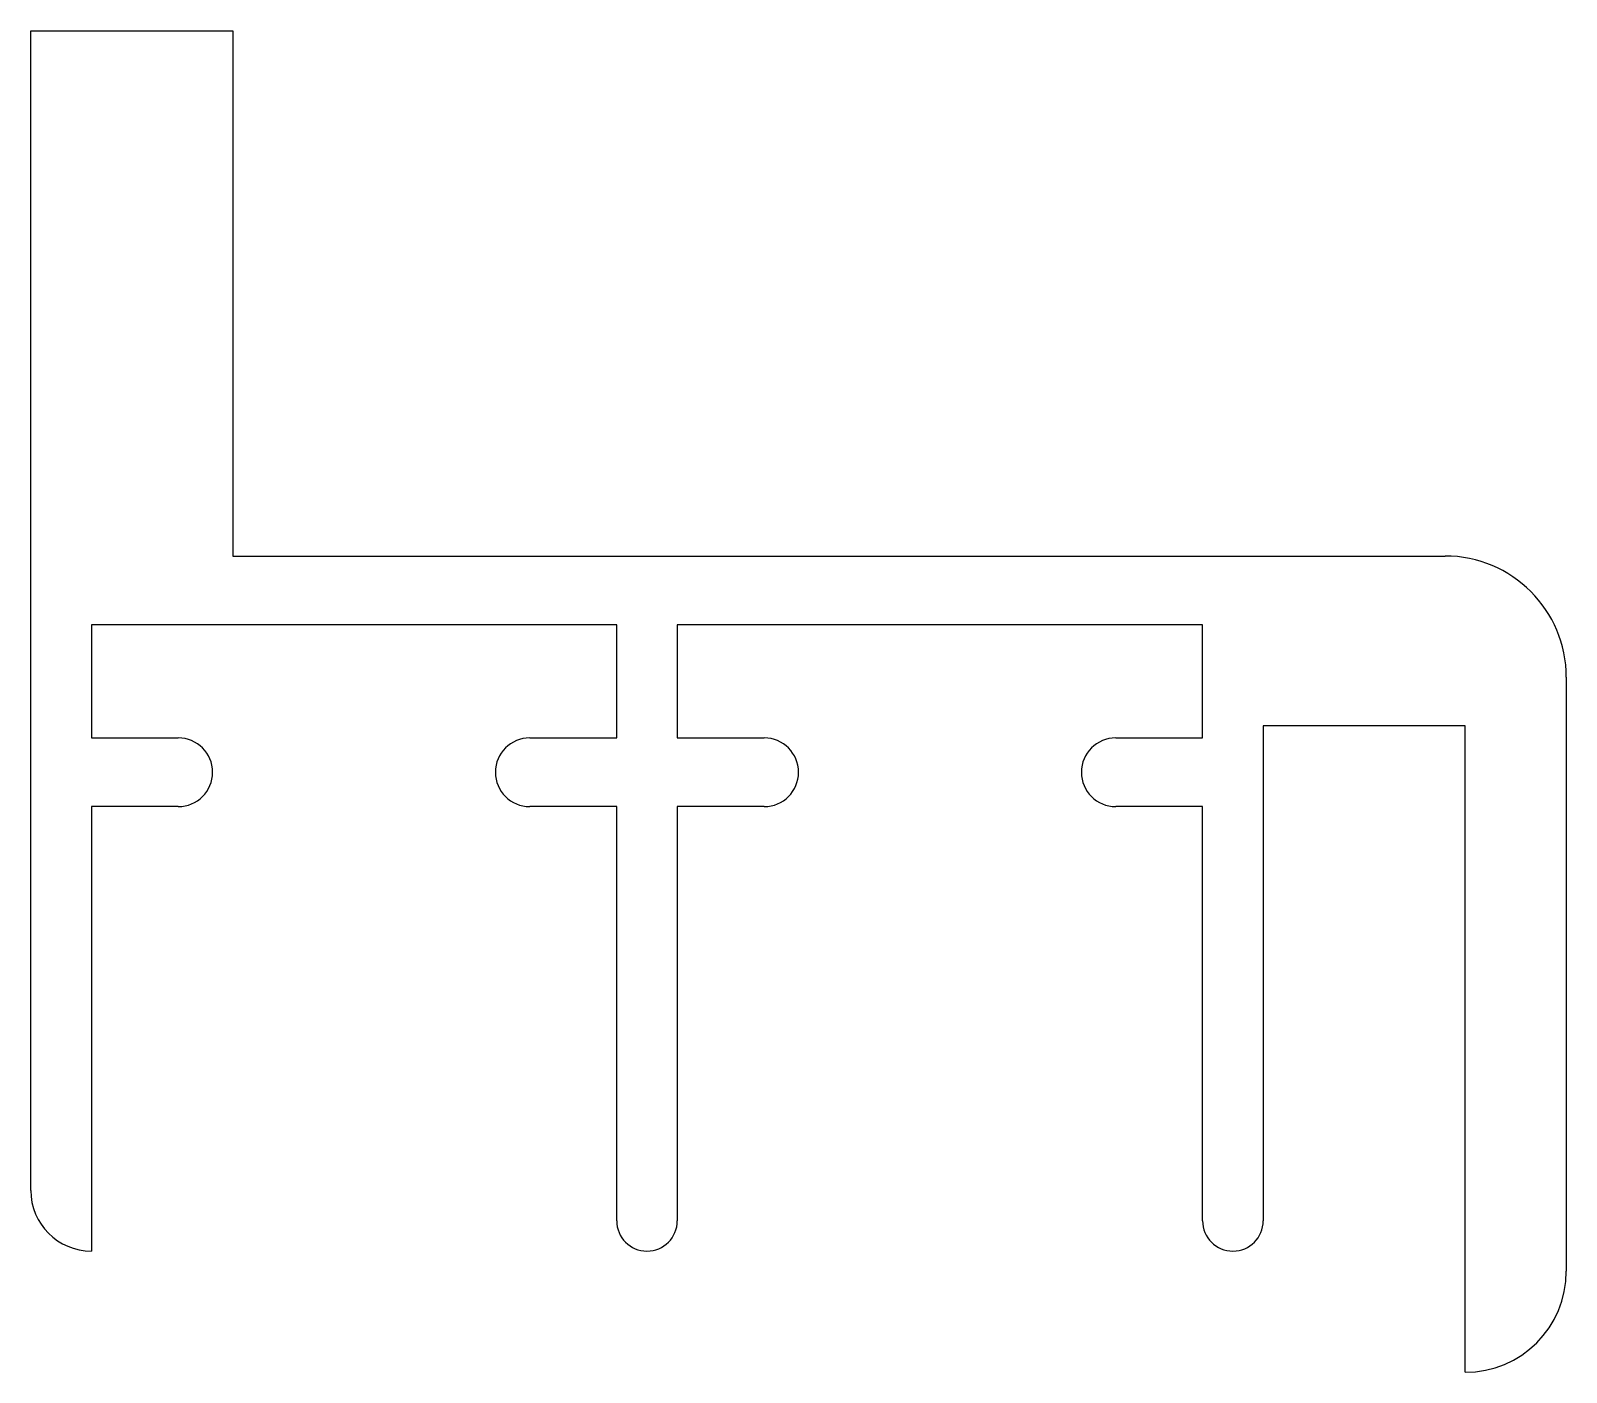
# Model space of a CAD drawing. Extents: x 667.2 to 705.2, y 465.5 to 498.7.
import ezdxf

# ---------------------------------------------------------------- set-up
doc = ezdxf.new("R2010")
doc.units = 0
doc.layers.get('0').update_dxf_attribs({"linetype": 'CONTINUOUS'})

msp = doc.modelspace()

# ---------------------------------------------------------------- linework, layer by layer
for p, q in [((667.211, 470.027), (667.211, 498.727)), ((667.211, 498.727), (672.211, 498.727)), ((672.211, 498.727), (672.211, 485.727)), ((672.211, 485.727), (702.211, 485.727)), ((681.711, 484.027), (668.711, 484.027)), ((668.711, 484.027), (668.711, 481.227)), ((681.711, 481.227), (681.711, 484.027)), ((696.211, 484.027), (683.211, 484.027)), ((683.211, 484.027), (683.211, 481.227)), ((696.211, 481.227), (696.211, 484.027)), ((705.211, 482.727), (705.211, 468.027)), ((702.711, 481.527), (697.711, 481.527)), ((697.711, 481.527), (697.711, 469.277)), ((702.711, 465.527), (702.711, 481.527)), ((668.711, 481.227), (670.861, 481.227)), ((679.561, 481.227), (681.711, 481.227)), ((683.211, 481.227), (685.361, 481.227)), ((694.061, 481.227), (696.211, 481.227)), ((670.861, 479.527), (668.711, 479.527)), ((668.711, 479.527), (668.711, 468.527)), ((681.711, 479.527), (679.561, 479.527)), ((681.711, 469.277), (681.711, 479.527)), ((685.361, 479.527), (683.211, 479.527)), ((683.211, 479.527), (683.211, 469.277)), ((696.211, 479.527), (694.061, 479.527)), ((696.211, 469.277), (696.211, 479.527))]:
    msp.add_line(p, q)
for centre, radius, start, end in [((702.211, 482.727), 3, 0, 90), ((670.861, 480.377), 0.85, 270, 90), ((679.561, 480.377), 0.85, 90, 270), ((685.361, 480.377), 0.85, 270, 90), ((694.061, 480.377), 0.85, 90, 270), ((668.711, 470.027), 1.5, 180, 270), ((682.461, 469.277), 0.75, 180, 0), ((696.961, 469.277), 0.75, 180, 0), ((702.711, 468.027), 2.5, 270, 360)]:
    msp.add_arc(centre, radius, start, end)

doc.saveas('drawing.dxf')
